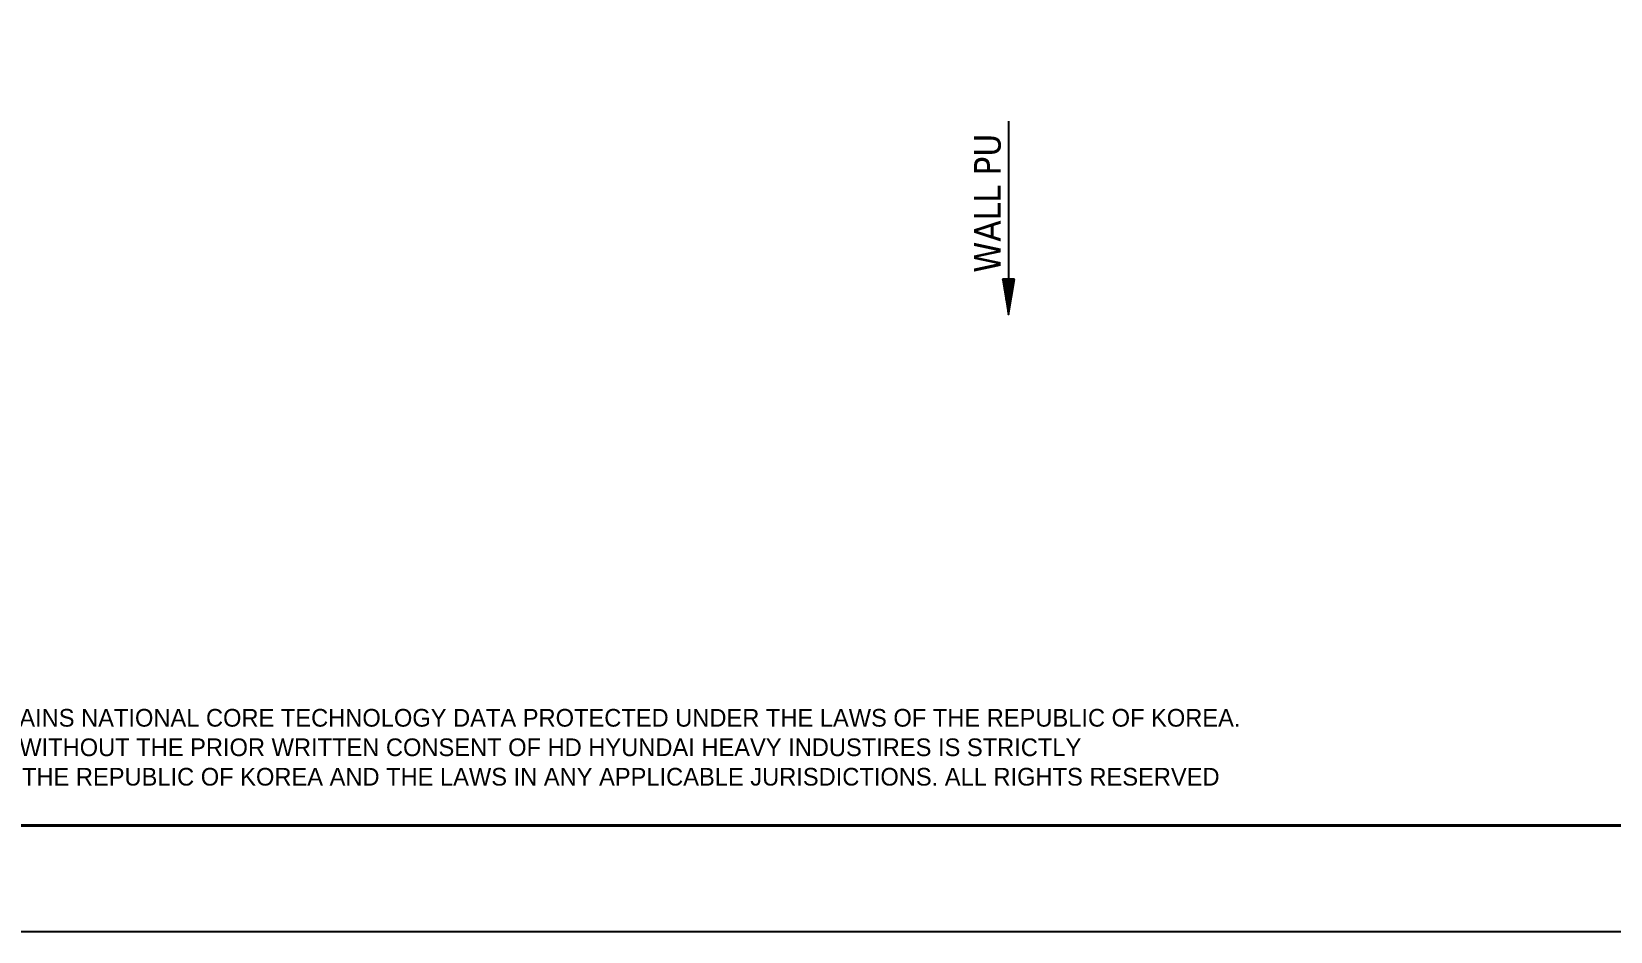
# Model space of a CAD drawing. Extents: x 0 to 50400, y 0 to 35640.
# Drawn here: x 14464 to 32313, y 0 to 10178 of the extents above; entities that cross this region are included whole.
import ezdxf
from ezdxf.enums import TextEntityAlignment as Align

# ---------------------------------------------------------------- set-up
doc = ezdxf.new("R2010")
doc.units = 0
doc.layers.add('KC-2B Wall Name', color=3, linetype='Continuous', lineweight=25)
doc.layers.add('MULTI-PLOT-AREA', color=2, linetype='Continuous', plot=False)
doc.layers.add('New Scale Title', color=7, linetype='Continuous')
doc.styles.add('Default', font='Tahoma.ttf')

# ---------------------------------------------------------------- blocks, each defined once
blk = doc.blocks.new('MULTI-PLOT-AREA')
at = {"layer": 'MULTI-PLOT-AREA'}
blk.add_lwpolyline([(0, 0), (1, 0), (1, 1), (0, 1)], close=True, dxfattribs=at)

msp = doc.modelspace()

# ---------------------------------------------------------------- hatches: boundary and pattern name
at = {"layer": 'KC-2B Wall Name'}
h = msp.add_hatch(dxfattribs=at)
h.set_pattern_fill('SLOPELINE', color=256, scale=0.75, style=0, pattern_type=2)
h.set_pattern_definition([(45, (36713.7119, 11096.3842), (-0.530330086, 0.530330086), [75, -0.075])])
h.paths.add_polyline_path([(25575.46, 7375.74), (25441.96, 7375.74), (25508.71, 6978.24)])

# ---------------------------------------------------------------- linework, layer by layer
msp.add_line((25508.71, 9165.24), (25508.71, 7375.74), dxfattribs=at)
msp.add_lwpolyline([(25575.46, 7375.74), (25441.96, 7375.74), (25508.71, 6978.24)], close=True, dxfattribs=at)
at = {"layer": 'New Scale Title', "color": 7, "linetype": 'Continuous', "lineweight": 40}
msp.add_line((48600, 1200), (1800, 1200), dxfattribs=at)

# ---------------------------------------------------------------- block references
at = {"layer": 'New Scale Title', "lineweight": 5, "xscale": 50400, "yscale": 35640, "zscale": 1.2}
msp.add_blockref('MULTI-PLOT-AREA', (0, 0), dxfattribs=at)

# ---------------------------------------------------------------- texts
at = {"insert": (1664.91, 2849.85), "char_height": 200, "attachment_point": 1}
msp.add_mtext_dynamic_manual_height_columns('CAUTION:\\PTHIS DRAWING CONSTITUTES A TRADE SECRET OF HD HYUNDAI HEAVY INDUSTRIES AND CONTAINS NATIONAL CORE TECHNOLOGY DATA PROTECTED UNDER THE LAWS OF THE REPUBLIC OF KOREA.^JANY MODIFICATION, DISTRIBUTION, OR DISCLOSURE OF THIS DRAWING, IN WHOLE OF IN PART, WITHOUT THE PRIOR WRITTEN CONSENT OF HD HYUNDAI HEAVY INDUSTIRES IS STRICTLY^JPROHIBITED AND MAY RESULT IN PENALTIES, FINES, AND IMPRISONMENT, INDER THE LAWS OF THE REPUBLIC OF KOREA AND THE LAWS IN ANY APPLICABLE JURISDICTIONS. ALL RIGHTS RESERVED', width=552900.8873, gutter_width=16935.76, heights=[0], dxfattribs=at)
at = {"layer": 'KC-2B Wall Name', "style": 'Default'}
msp.add_text('WALL PU', height=300, rotation=90, dxfattribs=at).set_placement((25508.71, 7450.74), align=Align.BOTTOM_LEFT)

doc.saveas('drawing.dxf')
